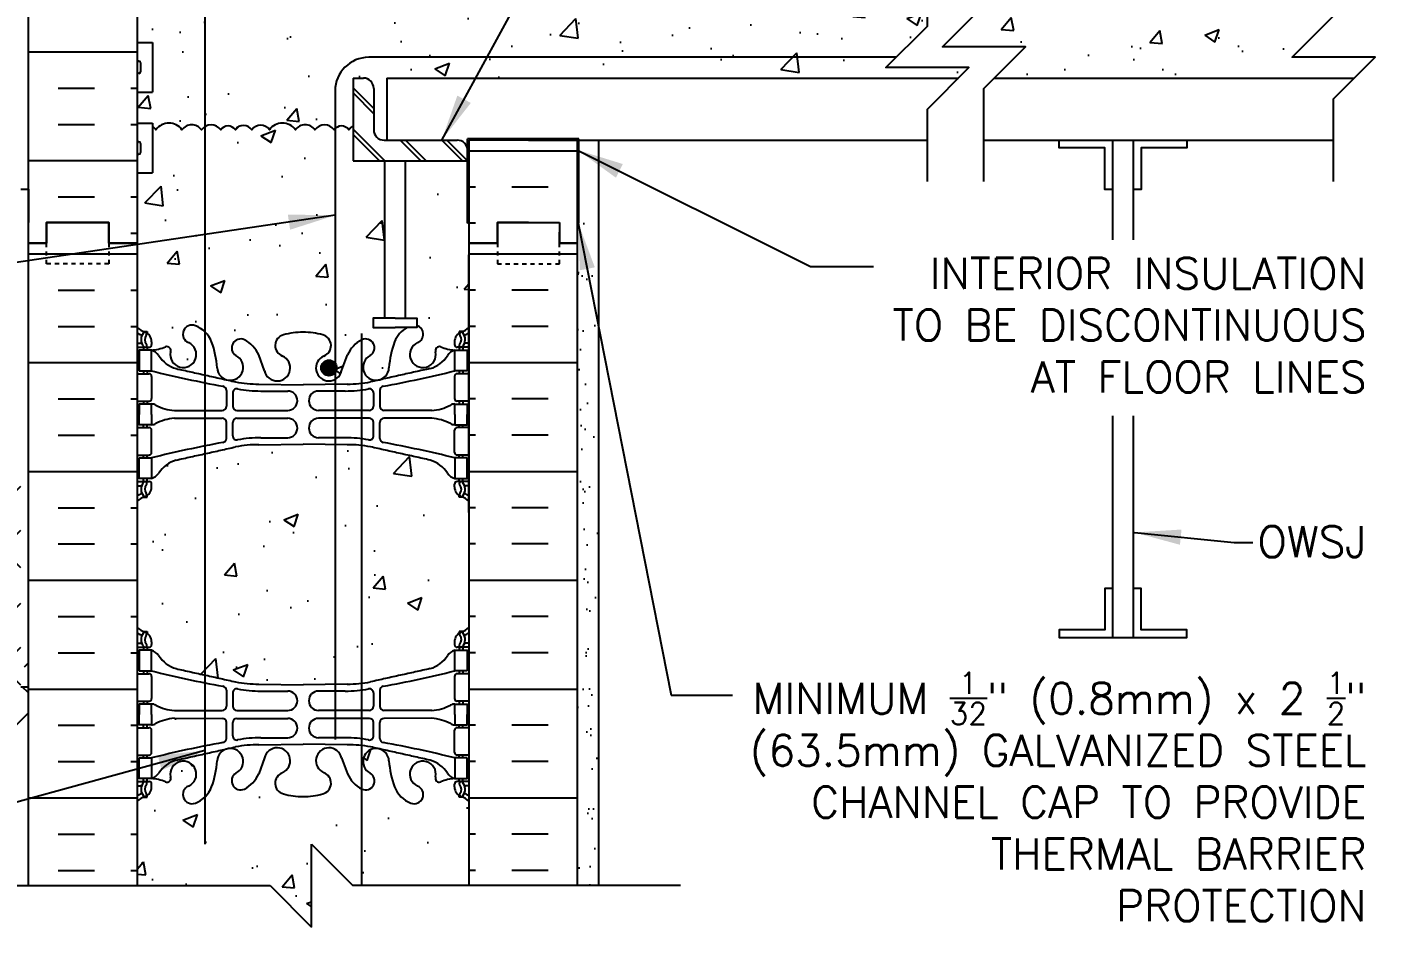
# Model space of a CAD drawing. Header units: inches. Extents: x 247 to 348, y 88 to 169.
# Drawn here: x 315.47 to 348, y 130 to 151.72 of the extents above; entities that cross this region are included whole.
import ezdxf

# ---------------------------------------------------------------- set-up
doc = ezdxf.new("R2010")
doc.units = ezdxf.units.IN
doc.header["$LTSCALE"] = 0.5
doc.header["$MEASUREMENT"] = 0
doc.linetypes.add('DASHED2', pattern=[0.375, 0.25, -0.125])
for name, color, linetype in [('HATCH', 12, 'Continuous'), ('line25', 2, 'Continuous'), ('LINE3', 3, 'Continuous'), ('LINE50', 5, 'Continuous'), ('LINE9', 9, 'Continuous'), ('TEXT', 4, 'Continuous'), ('Web_Edge', 9, 'Continuous')]:
    doc.layers.add(name, color=color, linetype=linetype)
doc.styles.add('DIM', font='romans.shx', dxfattribs={"width": 0.7})
doc.styles.add('ROMANS', font='romans.shx', dxfattribs={"height": 0.75})
doc.dimstyles.new('ext_12', dxfattribs={"dimscale": 12, "dimtxt": 0.09375, "dimasz": 0.09375, "dimexe": 0.09375, "dimexo": 0.0625, "dimgap": 0.0625, "dimtad": 1, "dimdec": 1, "dimzin": 3, "dimdsep": 46, "dimlunit": 4, "dimtxsty": 'DIM', "dimcen": 0.09, "dimdle": 0.09375, "dimclrt": 4, "dimadec": 0, "dimazin": 0, "dimtfac": 1, "dimtdec": 1, "dimtmove": 2, "dimatfit": 3, "dimfxl": 1, "dimfrac": 2, "dimtolj": 1, "dimtzin": 0, "dimarcsym": 0})

msp = doc.modelspace()

# ---------------------------------------------------------------- hatches: boundary and pattern name
at = {"layer": 'HATCH'}
h = msp.add_hatch(dxfattribs=at)
h.set_pattern_fill('AR-CONC', color=256, scale=0.5)
h.set_pattern_definition([(50, (0, 0), (3.5863, -0.31376), [0.375, -4.125]), (355, (0, 0), (-0.693757, 3.76096), [0.3, -3.3]), (100.4514, (0.299, -0.026), (2.892544, 3.4472), [0.3187, -3.50571]), (46.1842, (0, 1), (5.336207, -0.827596), [0.5625, -6.1875]), (96.6356, (0.4447, 0.931), (4.67331, 4.87059), [0.47805, -5.25857]), (351.1842, (0, 1), (4.67331, 4.87059), [0.45, -4.95]), (21, (0.5, 0.75), (2.984535, -2.013094), [0.375, -4.125]), (326, (0.5, 0.75), (1.216577, 3.62575), [0.3, -3.3]), (71.4514, (0.7487, 0.5822), (4.201112, 1.612656), [0.3187, -3.50571]), (37.5, (0, 0), (0.0607993, 1.6644693), [0, -3.26, 0, -3.35, 0, -3.3125]), (7.5, (0, 0), (1.315348, 1.9720586), [0, -1.91, 0, -3.185, 0, -1.2625]), (327.5, (-1.115, 0), (2.669112, -0.1127744), [0, -1.25, 0, -3.9, 0, -5.175]), (317.5, (-1.615, 0), (2.915931, 0.500525), [0, -1.625, 0, -2.59, 0, -3.675])])
h.paths.add_polyline_path([(326.136, 133.036, 0.088416), (325.99, 133.134), (325.9, 133.134), (325.9, 133.175, -0.249069), (325.79, 133.382), (325.79, 133.45, -0.414214), (325.852, 133.512), (325.9, 133.512), (325.9, 133.582), (325.795, 133.582, 0.085348), (325.466, 133.507, -0.669601), (325.333, 133.627, 2.087231), (324.899, 133.402, -1), (324.736, 132.994, -0.21345), (324.343, 133.383, -0.068226), (324.208, 134.011, 1.753171), (323.757, 133.714, -0.940793), (323.553, 133.331, -0.173075), (323.207, 133.698), (323.065, 134.085, 1.612474), (322.633, 133.725, -0.734872), (322.61, 133.214, -0.068475), (322.136, 133.152, -0.068475), (321.662, 133.214, -0.734872), (321.639, 133.725, 1.612474), (321.207, 134.085), (321.065, 133.698, -0.173075), (320.719, 133.331, -0.940793), (320.515, 133.714, 1.753171), (320.064, 134.011, -0.068226), (319.928, 133.383, -0.21345), (319.536, 132.994, -1), (319.373, 133.402, 2.087231), (318.939, 133.627, -0.669601), (318.806, 133.507, 0.085348), (318.477, 133.582), (318.372, 133.582), (318.372, 133.512), (318.419, 133.512, -0.414214), (318.482, 133.45), (318.482, 133.382, -0.249069), (318.372, 133.175), (318.372, 133.134), (318.282, 133.134, 0.088416), (318.136, 133.036), (318.136, 131.002), (321.339, 131.002), (322.339, 130.002), (322.339, 132.002), (323.339, 131.002), (326.136, 131.002)])
edge = h.paths.add_edge_path()
edge.add_arc((325.79, 139.914), 0.5, 46.2109, 66.4218)
edge.add_line((325.99, 140.372), (325.9, 140.372))
edge.add_line((325.9, 140.372), (325.9, 140.414))
edge.add_arc((326.04, 140.621), 0.25, 180, 235.9442, ccw=False)
edge.add_line((325.79, 140.621), (325.79, 140.689))
edge.add_arc((325.852, 140.689), 0.0625, 90, 180, ccw=False)
edge.add_line((325.852, 140.751), (325.9, 140.751))
edge.add_line((325.9, 140.751), (325.9, 140.821))
edge.add_line((325.9, 140.821), (325.795, 140.821))
edge.add_arc((325.917, 141.164), 0.364, 212.0424, 250.3387, ccw=False)
edge.add_arc((324.994, 140.553), 0.743, 34.228, 73.8107)
edge.add_spline(control_points=[(325.202, 141.267), (323.764, 141.587)], knot_values=[0, 0, 1, 1], degree=1, periodic=0)
edge.add_arc((323.208, 138.656), 2.984, 79.2546, 90.0995)
edge.add_line((323.203, 141.639), (322.136, 141.655))
edge.add_line((322.136, 141.655), (321.069, 141.639))
edge.add_arc((321.064, 138.656), 2.984, 89.9005, 100.7454)
edge.add_spline(control_points=[(320.508, 141.587), (319.07, 141.267)], knot_values=[0, 0, 1, 1], degree=1, periodic=0)
edge.add_arc((319.278, 140.553), 0.743, 106.1893, 145.772)
edge.add_arc((318.355, 141.164), 0.364, 289.6613, 327.9576, ccw=False)
edge.add_line((318.477, 140.821), (318.372, 140.821))
edge.add_line((318.372, 140.821), (318.372, 140.751))
edge.add_line((318.372, 140.751), (318.419, 140.751))
edge.add_arc((318.419, 140.689), 0.0625, 0, 90, ccw=False)
edge.add_line((318.482, 140.689), (318.482, 140.621))
edge.add_arc((318.232, 140.621), 0.25, 304.0558, 360, ccw=False)
edge.add_line((318.372, 140.414), (318.372, 140.372))
edge.add_line((318.372, 140.372), (318.282, 140.372))
edge.add_arc((318.482, 139.914), 0.5, 113.5782, 133.7891)
edge.add_line((318.136, 140.275), (318.136, 137.229))
edge.add_arc((318.482, 137.59), 0.5, 226.2109, 246.4218)
edge.add_line((318.282, 137.131), (318.372, 137.131))
edge.add_line((318.372, 137.131), (318.372, 137.09))
edge.add_arc((318.232, 136.882), 0.25, 0, 55.9442, ccw=False)
edge.add_line((318.482, 136.882), (318.482, 136.815))
edge.add_arc((318.419, 136.815), 0.0625, -90, 0, ccw=False)
edge.add_line((318.419, 136.752), (318.372, 136.752))
edge.add_line((318.372, 136.752), (318.372, 136.682))
edge.add_line((318.372, 136.682), (318.477, 136.682))
edge.add_arc((318.355, 136.34), 0.364, 32.0424, 70.3387, ccw=False)
edge.add_arc((319.278, 136.951), 0.743, 214.228, 253.8107)
edge.add_spline(control_points=[(319.07, 136.237), (320.508, 135.917)], knot_values=[0, 0, 1, 1], degree=1, periodic=0)
edge.add_arc((321.064, 138.848), 2.984, 259.2546, 270.0995)
edge.add_line((321.069, 135.864), (322.136, 135.849))
edge.add_line((322.136, 135.849), (323.203, 135.864))
edge.add_arc((323.208, 138.848), 2.984, 269.9005, 280.7454)
edge.add_spline(control_points=[(323.764, 135.917), (325.202, 136.237)], knot_values=[0, 0, 1, 1], degree=1, periodic=0)
edge.add_arc((324.994, 136.951), 0.743, 286.1893, 325.772)
edge.add_arc((325.917, 136.34), 0.364, 109.6613, 147.9576, ccw=False)
edge.add_line((325.795, 136.682), (325.9, 136.682))
edge.add_line((325.9, 136.682), (325.9, 136.752))
edge.add_line((325.9, 136.752), (325.852, 136.752))
edge.add_arc((325.852, 136.815), 0.0625, 180, 270, ccw=False)
edge.add_line((325.79, 136.815), (325.79, 136.882))
edge.add_arc((326.04, 136.882), 0.25, 124.0558, 180, ccw=False)
edge.add_line((325.9, 137.09), (325.9, 137.131))
edge.add_line((325.9, 137.131), (325.99, 137.131))
edge.add_arc((325.79, 137.59), 0.5, 293.5782, 313.7891)
edge.add_line((326.136, 137.229), (326.136, 140.275))
h.paths.add_polyline_path([(324.105, 148.487), (323.341, 148.487), (323.341, 149.33, 0.108934), (323.239, 149.237, 0.520567), (322.885, 149.237, 0.520567), (322.422, 149.237, 0.520567), (321.95, 149.237, 0.520567), (321.323, 149.237, 0.520567), (320.901, 149.237, 0.520567), (320.502, 149.237, 0.520567), (320.148, 149.237, 0.520567), (319.685, 149.237, 0.520567), (319.213, 149.237, 0.520567), (318.586, 149.237, 0.112865), (318.501, 149.314), (318.501, 148.197), (318.136, 148.197), (318.136, 146.502), (318.136, 144.467, 0.088416), (318.282, 144.37), (318.372, 144.37), (318.372, 144.328, -0.249069), (318.482, 144.121), (318.482, 144.054, -0.414214), (318.419, 143.991), (318.372, 143.991), (318.372, 143.921), (318.477, 143.921, 0.085348), (318.806, 143.997, -0.669601), (318.939, 143.877, 2.087231), (319.373, 144.101, -1), (319.536, 144.51, -0.21345), (319.928, 144.121, -0.069923), (320.065, 143.477, 1.702394), (320.515, 143.789, -0.940793), (320.719, 144.173, -0.173075), (321.065, 143.806), (321.207, 143.419, 1.612474), (321.639, 143.779, -0.734872), (321.662, 144.29, -0.068475), (322.136, 144.352, -0.068475), (322.61, 144.29, -0.734872), (322.633, 143.779, 1.612474), (323.065, 143.419), (323.207, 143.806, -0.173075), (323.553, 144.173, -0.940793), (323.757, 143.789, 1.702394), (324.207, 143.477, -0.069923), (324.343, 144.121, -0.175078), (324.645, 144.468), (324.624, 144.468), (324.355, 144.468), (323.826, 144.468), (323.826, 144.694), (324.105, 144.694)])
h.paths.add_polyline_path([(326.136, 146.987), (326.105, 146.987), (326.105, 148.487), (324.605, 148.487), (324.605, 144.694), (324.883, 144.694), (324.883, 144.515, -0.705124), (324.899, 144.101, 2.087231), (325.333, 143.877, -0.669601), (325.466, 143.997, 0.085348), (325.795, 143.921), (325.9, 143.921), (325.9, 143.991), (325.852, 143.991, -0.414214), (325.79, 144.054), (325.79, 144.121, -0.249069), (325.9, 144.328), (325.9, 144.37), (325.99, 144.37, 0.088416), (326.136, 144.467)])
h.paths.add_polyline_path([(323.341, 150.487), (323.591, 150.487, -0.414214), (323.841, 150.237), (323.841, 149.237, 0.414214), (324.091, 148.987), (324.155, 148.987), (324.155, 150.487), (337.949, 150.487), (338.199, 150.737), (336.199, 150.737), (337.199, 151.737), (337.199, 152.987), (325.771, 152.987), (325.771, 153.044, 0.222996), (325.665, 152.91, 0.520567), (325.175, 152.954, 0.520567), (324.83, 153.003, 0.520567), (324.232, 153.024, 0.513851), (323.771, 153.002, 0.513851), (323.31, 153.024, 0.520567), (322.712, 153.003, 0.520567), (322.367, 152.954, 0.520567), (321.877, 152.91, 0.520567), (321.572, 153.032, 0.132818), (321.386, 153.226, 0.362673), (320.733, 153.127, 0.520567), (320.371, 152.971, 0.520567), (320.09, 152.85, 0.520567), (319.517, 152.89, 0.520567), (319.175, 152.743, 0.520567), (318.816, 152.886, 0.135519), (318.501, 152.945), (318.501, 152.097), (318.136, 152.097), (318.136, 151.347), (318.501, 151.347), (318.501, 150.147), (318.136, 150.147), (318.136, 149.397), (318.501, 149.397), (318.501, 149.314, -0.112865), (318.586, 149.237, -0.520567), (319.213, 149.237, -0.520567), (319.685, 149.237, -0.520567), (320.148, 149.237, -0.520567), (320.502, 149.237, -0.520567), (320.901, 149.237, -0.520567), (321.323, 149.237, -0.520567), (321.95, 149.237, -0.520567), (322.422, 149.237, -0.520567), (322.885, 149.237, -0.520567), (323.239, 149.237, -0.108934), (323.341, 149.33)])
h.paths.add_polyline_path([(347.001, 151.987), (347.001, 152.158), (338.485, 152.158), (337.564, 151.237), (339.564, 151.237), (338.814, 150.487), (347.501, 150.487), (348.001, 150.987), (346.001, 150.987)])
h.paths.add_polyline_path([(347.001, 152.987), (338.564, 152.987), (338.564, 152.237), (338.485, 152.158), (347.001, 152.158)])
h.paths.add_polyline_path([(325.626, 155.19), (325.506, 155.39), (325.506, 155.502), (325.506, 155.614), (325.626, 155.814), (325.626, 157.283, 0.268138), (325.465, 157.431), (318.807, 157.431, 0.268156), (318.646, 157.283), (318.646, 155.814), (318.766, 155.614), (318.766, 155.502), (318.766, 155.39), (318.646, 155.19), (318.646, 153.721, 0.268156), (318.807, 153.573), (325.465, 153.573, 0.268138), (325.626, 153.721)])
h.paths.add_polyline_path([(324.736, 162.51, -1), (324.899, 162.101, 2.087231), (325.333, 161.877, -0.380392), (325.626, 162.172), (325.626, 163.773), (325.726, 163.773), (325.726, 163.803, -0.414214), (325.776, 163.853), (325.902, 163.853), (325.951, 164.003, -0.6), (326.051, 164.003), (326.136, 163.742), (326.136, 164.502), (326.136, 166.536, 0.088416), (325.99, 166.634), (325.9, 166.634), (325.9, 166.675, -0.249069), (325.79, 166.882), (325.79, 166.95, -0.250208), (325.818, 167.002), (325.453, 167.002, -0.150542), (325.396, 167.002), (324.774, 167.002, 0.129405), (324.899, 166.902, -1), (324.736, 166.494, -0.21345), (324.343, 166.883, -0.013246), (324.304, 167.002), (323.859, 167.002, -0.505846), (323.553, 166.831, -0.093829), (323.333, 167.002), (323.011, 167.002), (322.45, 167.562, 0.341833), (322.633, 167.225, -0.734872), (322.61, 166.714, -0.068475), (322.136, 166.652, -0.017829), (322.011, 166.656), (322.011, 166.002), (321.011, 167.002), (320.939, 167.002, -0.093829), (320.719, 166.831, -0.505846), (320.413, 167.002), (319.968, 167.002, -0.013246), (319.928, 166.883, -0.21345), (319.536, 166.494, -1), (319.373, 166.902, 0.129405), (319.498, 167.002), (318.876, 167.002, -0.150542), (318.819, 167.002), (318.454, 167.002, -0.250208), (318.482, 166.95), (318.482, 166.882, -0.249069), (318.372, 166.675), (318.372, 166.634), (318.282, 166.634, 0.088416), (318.136, 166.536), (318.136, 164.502), (318.136, 163.742), (318.221, 164.003, -0.6), (318.321, 164.003), (318.37, 163.853), (318.496, 163.853, -0.414214), (318.546, 163.803), (318.546, 163.773), (318.646, 163.773), (318.646, 162.172, -0.380397), (318.939, 161.877, 2.087231), (319.373, 162.101, -1), (319.536, 162.51, -0.21345), (319.928, 162.121, -0.069923), (320.065, 161.477, 1.702394), (320.515, 161.789, -0.940793), (320.719, 162.173, -0.173075), (321.065, 161.806), (321.207, 161.419, 1.612474), (321.639, 161.779, -0.734872), (321.662, 162.29, -0.068475), (322.136, 162.352, -0.068475), (322.61, 162.29, -0.734872), (322.633, 161.779, 1.612474), (323.065, 161.419), (323.207, 161.806, -0.173075), (323.553, 162.173, -0.940793), (323.757, 161.789, 1.702394), (324.207, 161.477, -0.069923), (324.343, 162.121, -0.21345)])
h.paths.add_polyline_path([(322.06, 160.616, 0.225652), (321.685, 160.991), (319.021, 160.991, 0.225652), (318.646, 160.616), (318.646, 159.775, 0.225652), (319.021, 159.4), (321.685, 159.4, 0.225652), (322.06, 159.775)])
h.paths.add_polyline_path([(322.06, 158.834, 0.225652), (321.685, 159.209), (319.021, 159.209, 0.225652), (318.646, 158.834), (318.646, 157.994, 0.225652), (319.021, 157.619), (321.685, 157.619, 0.225652), (322.06, 157.994)])
h.paths.add_polyline_path([(325.626, 158.834, 0.225652), (325.251, 159.209), (322.587, 159.209, 0.225652), (322.212, 158.834), (322.212, 157.994, 0.225652), (322.587, 157.619), (325.251, 157.619, 0.225652), (325.626, 157.994)])
h.paths.add_polyline_path([(325.626, 160.616, 0.225652), (325.251, 160.991), (322.587, 160.991, 0.225652), (322.212, 160.616), (322.212, 159.775, 0.225652), (322.587, 159.4), (325.251, 159.4, 0.225652), (325.626, 159.775)])
h.paths.add_polyline_path([(321.386, 153.226, -0.132818), (321.572, 153.032, -0.520567), (321.877, 152.91, -0.186847), (322.045, 153.046, 0.209087), (321.685, 153.385), (319.021, 153.385, 0.225652), (318.646, 153.01), (318.646, 152.94, -0.074378), (318.816, 152.886, -0.520567), (319.175, 152.743, -0.520567), (319.517, 152.89, -0.520567), (320.09, 152.85, -0.520567), (320.371, 152.971, -0.520567), (320.733, 153.127, -0.362673)])
h.paths.add_polyline_path([(325.251, 153.385), (322.587, 153.385, 0.208865), (322.227, 153.047, -0.143015), (322.367, 152.954, -0.520567), (322.712, 153.003, -0.520567), (323.31, 153.024, -0.513851), (323.771, 153.002, -0.513851), (324.232, 153.024, -0.520567), (324.83, 153.003, -0.520567), (325.175, 152.954, -0.451888), (325.626, 152.964), (325.626, 153.01, 0.225652)])
h = msp.add_hatch(dxfattribs=at)
h.set_pattern_fill('INSUL', color=256, scale=7, style=0)
h.set_pattern_definition([(0, (-2608.0256, -250.5076), (0, 2.625), []), (0, (-2608.0256, -249.6326), (0, 2.625), [0.875, -0.875]), (0, (-2608.0256, -248.7576), (0, 2.625), [0.875, -0.875])])
h.paths.add_polyline_path([(315.511, 146.502), (315.948, 146.502), (315.948, 147.002), (317.448, 147.002), (317.448, 146.502), (318.136, 146.502), (318.136, 164.502), (317.448, 164.502), (317.448, 165.002), (315.948, 165.002), (315.948, 164.502), (315.511, 164.502)])
h = msp.add_hatch(dxfattribs=at)
h.set_pattern_fill('INSUL', color=256, scale=7, style=0)
h.set_pattern_definition([(180, (3252.2976, -250.27), (0, 2.625), []), (180, (3252.2976, -249.395), (0, 2.625), [0.875, -0.875]), (180, (3252.2976, -248.52), (0, 2.625), [0.875, -0.875])])
h.paths.add_polyline_path([(328.761, 149), (326.136, 149), (326.136, 146.739), (326.823, 146.739), (326.823, 147.239), (328.323, 147.239), (328.323, 146.739), (328.761, 146.739)])
h = msp.add_hatch(dxfattribs=at)
h.set_pattern_fill('INSUL', color=256, scale=7, style=0)
h.set_pattern_definition([(0, (-2608.0256, -268.5076), (0, 2.625), []), (0, (-2608.0256, -267.6326), (0, 2.625), [0.875, -0.875]), (0, (-2608.0256, -266.7576), (0, 2.625), [0.875, -0.875])])
h.paths.add_polyline_path([(315.511, 131.002), (318.136, 131.002), (318.136, 146.502), (317.448, 146.502), (317.448, 147.002), (315.948, 147.002), (315.948, 146.502), (315.511, 146.502)])
h = msp.add_hatch(dxfattribs=at)
h.set_pattern_fill('INSUL', color=256, scale=7, style=0)
h.set_pattern_definition([(180, (3252.2976, -268.5076), (0, 2.625), []), (180, (3252.2976, -267.6326), (0, 2.625), [0.875, -0.875]), (180, (3252.2976, -266.7576), (0, 2.625), [0.875, -0.875])])
h.paths.add_polyline_path([(326.136, 131.002), (328.761, 131.002), (328.761, 146.502), (328.323, 146.502), (328.323, 147.002), (326.823, 147.002), (326.823, 146.502), (326.136, 146.502)])
h = msp.add_hatch(dxfattribs=at)
h.set_pattern_fill('AR-SAND', color=256, scale=0.5, style=0)
h.set_pattern_definition([(37.5, (204.4338, 11.4884), (-0.0314967, 0.963412), [0, -0.76, 0, -0.85, 0, -0.8125]), (7.5, (204.4338, 11.4884), (0.884888, 1.411073), [0, -0.41, 0, -0.685, 0, -0.2625]), (327.5, (203.8188, 11.4884), (1.557071, 0.0028295), [0, -0.25, 0, -0.9, 0, -1.175]), (317.5, (203.8188, 11.4884), (1.503063, 0.438838), [0, -0.125, 0, -0.59, 0, -0.675])])
h.paths.add_polyline_path([(329.261, 147.002), (328.761, 147.002), (328.761, 140.002), (328.761, 131.002), (329.261, 131.002)])
h = msp.add_hatch(dxfattribs=at)
h.set_pattern_fill('EARTH', color=256, scale=8, angle=45, style=0)
h.set_pattern_definition([(45, (202.4338, 11.4884), (2e-16, 2.828427), [2, -2]), (45, (201.9035, 12.0188), (2e-16, 2.828427), [2, -2]), (45, (201.3732, 12.549), (2e-16, 2.828427), [2, -2]), (135, (201.3732, 12.9026), (-2.828427, 4e-16), [2, -2]), (135, (201.9035, 13.433), (-2.828427, 4e-16), [2, -2]), (135, (202.4338, 13.9633), (-2.828427, 4e-16), [2, -2])])
h.paths.add_polyline_path([(305.562, 135.955), (309.341, 135.955), (309.341, 135.236), (310.002, 135.128), (311.34, 134.933), (312.716, 134.759), (314.112, 134.61), (315.511, 134.492), (315.511, 135.801), (315.323, 135.801), (315.323, 141.242), (296.555, 140.915), (296.623, 140.791), (296.856, 140.448), (297.091, 140.163), (297.33, 139.925), (297.573, 139.717), (297.702, 139.618), (302.803, 139.618), (302.803, 138.342), (308.98, 138.342), (308.98, 136.788), (302.485, 136.788), (303, 136.618), (303.688, 136.416), (304.474, 136.209), (305.37, 135.996)])
h = msp.add_hatch(dxfattribs=at)
h.set_pattern_fill('AR-CONC', color=256, scale=0.5, style=0)
h.set_pattern_definition([(50, (318.02, 106.7246), (3.5863, -0.31376), [0.375, -4.125]), (355, (318.02, 106.7246), (-0.69376, 3.76096), [0.3, -3.3]), (100.451, (318.3188, 106.6984), (2.89255, 3.4472), [0.3187, -3.5057]), (46.184, (318.02, 107.7246), (5.3362, -0.8276), [0.5625, -6.1875]), (96.636, (318.4646, 107.6556), (4.6733, 4.8706), [0.47805, -5.2586]), (351.184, (318.02, 107.7246), (4.6733, 4.8706), [0.45, -4.95]), (21, (318.52, 107.4746), (2.98454, -2.0131), [0.375, -4.125]), (326, (318.52, 107.4746), (1.2166, 3.62575), [0.3, -3.3]), (71.451, (318.7686, 107.3068), (4.2011, 1.61265), [0.3187, -3.5057]), (37.5, (318.0199, 106.7246), (0.0608, 1.66447), [0, -3.26, 0, -3.35, 0, -3.3125]), (7.5, (318.0199, 106.7246), (1.31535, 1.97206), [0, -1.91, 0, -3.185, 0, -1.2625]), (327.5, (316.9049, 106.7246), (2.66911, -0.112774), [0, -1.25, 0, -3.9, 0, -5.175]), (317.5, (316.405, 106.7246), (2.91593, 0.50052), [0, -1.625, 0, -2.59, 0, -3.675])])
h.paths.add_polyline_path([(319.03, 135.038, 0.101659), (318.581, 134.911, -0.124673), (318.477, 134.882), (318.372, 134.882), (318.372, 134.812), (318.419, 134.812, -0.414214), (318.482, 134.75), (318.482, 134.215, -0.414214), (318.419, 134.152), (318.372, 134.152), (318.372, 134.082), (318.477, 134.082, -0.011655), (319.762, 134.37), (319.762, 135.037)])
h = msp.add_hatch(dxfattribs=at)
h.set_pattern_fill('AR-CONC', color=256, scale=0.5, style=0)
h.set_pattern_definition([(310, (77.883, 279.5637), (3.5863, 0.31376), [0.375, -4.125]), (5, (77.883, 279.5637), (-0.693757, -3.76096), [0.3, -3.3]), (259.5486, (78.182, 279.59), (2.892547, -3.447198), [0.3187, -3.50571]), (313.8158, (77.883, 278.5637), (5.336205, 0.827595), [0.5625, -6.1875]), (263.3644, (78.3277, 278.6327), (4.67331, -4.87059), [0.47805, -5.25856]), (8.8158, (77.883, 278.564), (4.67331, -4.87059), [0.45, -4.95]), (339, (78.383, 278.8137), (2.984535, 2.013094), [0.375, -4.125]), (34, (78.383, 278.8137), (1.216577, -3.62575), [0.3, -3.3]), (288.5486, (78.6317, 278.9815), (4.201113, -1.612652), [0.3187, -3.50571]), (322.5, (77.883, 279.5637), (0.060799, -1.664469), [0, -3.26, 0, -3.35, 0, -3.3125]), (352.5, (77.883, 279.5637), (1.315348, -1.972059), [0, -1.91, 0, -3.185, 0, -1.2625]), (32.5, (76.768, 279.5637), (2.669112, 0.1127744), [0, -1.25, 0, -3.9, 0, -5.175]), (42.5, (76.268, 279.5637), (2.91593, -0.500525), [0, -1.625, 0, -2.59, 0, -3.675])])
h.paths.add_polyline_path([(319.405, 132.984, -0.47015), (319.215, 132.999, -0.520567), (318.99, 132.999, -0.520567), (318.563, 132.999, -0.505235), (318.136, 132.989), (318.136, 133.036, -0.088416), (318.282, 133.134), (318.372, 133.134), (318.372, 133.175, 0.249069), (318.482, 133.382), (318.482, 133.45, 0.414214), (318.419, 133.512), (318.372, 133.512), (318.372, 133.582), (318.477, 133.582, -0.087457), (318.814, 133.504, 0.638777), (318.939, 133.627, -2.087231), (319.373, 133.402, 0.73446)])
at = {"layer": 'LINE3'}
msp.add_hatch(color=256, dxfattribs=at).paths.add_polyline_path([(322.947, 143.492, 1), (322.572, 143.492, 1)])

# ---------------------------------------------------------------- linework, layer by layer
msp.add_line((315.511, 147.801), (315.511, 147.002))
at = {"layer": 'HATCH'}
for p, q in [((323.341, 150.251), (323.841, 149.751)), ((323.341, 150.126), (323.841, 149.626)), ((323.341, 149.251), (324.105, 148.487)), ((323.341, 149.126), (323.98, 148.487)), ((324.48, 148.987), (324.98, 148.487)), ((324.605, 148.987), (325.105, 148.487)), ((325.48, 148.987), (325.98, 148.487)), ((325.605, 148.987), (326.105, 148.487))]:
    msp.add_line(p, q, dxfattribs=at)
for points in [[(320.603, 149.33, 0.108934), (320.502, 149.237, 0.520567), (320.148, 149.237, 0.520567), (319.685, 149.237, 0.520567), (319.213, 149.237, 0.520567), (318.586, 149.237, 0.112865), (318.501, 149.314, 0.112865)], [(323.341, 149.33, 0.108934), (323.239, 149.237, 0.520567), (322.885, 149.237, 0.520567), (322.422, 149.237, 0.520567), (321.95, 149.237, 0.520567), (321.323, 149.237, 0.520567), (320.901, 149.237, 0.520567), (320.502, 149.237)]]:
    msp.add_lwpolyline(points, format="xyb", dxfattribs=at)
at = {"layer": 'line25'}
for p, q in [((318.136, 164.502), (318.136, 146.502)), ((318.136, 151.347), (318.501, 151.347)), ((318.501, 151.347), (318.501, 150.147)), ((323.341, 150.487), (323.341, 148.487)), ((323.341, 150.487), (323.591, 150.487)), ((318.136, 150.147), (318.501, 150.147)), ((323.841, 150.237), (323.841, 149.237)), ((318.136, 149.397), (318.501, 149.397)), ((318.501, 149.397), (318.501, 148.197)), ((324.091, 148.987), (325.855, 148.987)), ((328.792, 149.018), (326.105, 149.018)), ((326.105, 146.987), (326.105, 149.018)), ((328.761, 148.987), (326.136, 148.987)), ((326.136, 148.987), (326.136, 146.987)), ((328.761, 148.987), (328.761, 146.987)), ((328.792, 146.987), (328.792, 149.018)), ((326.105, 148.487), (326.105, 148.737)), ((326.136, 148.749), (326.136, 131.002)), ((323.341, 148.487), (326.105, 148.487)), ((324.105, 144.694), (324.105, 148.487)), ((324.605, 144.694), (324.605, 148.487)), ((318.136, 148.197), (318.501, 148.197)), ((326.136, 146.987), (326.105, 146.987)), ((328.761, 146.987), (328.792, 146.987)), ((318.136, 146.502), (318.136, 131.002)), ((326.136, 140.002), (326.136, 146.221))]:
    msp.add_line(p, q, dxfattribs=at)
at = {"layer": 'line25', "color": 192}
for p, q in [((327.573, 148.987), (337.199, 148.987)), ((338.564, 148.987), (347.001, 148.987))]:
    msp.add_line(p, q, dxfattribs=at)
at = {"layer": 'line25'}
for points in [[(324.355, 144.694), (323.826, 144.694), (323.826, 144.468), (324.355, 144.468)], [(324.355, 144.694), (324.883, 144.694), (324.883, 144.468), (324.624, 144.468)], [(324.624, 144.468), (324.355, 144.468)]]:
    msp.add_lwpolyline(points, dxfattribs=at)
for centre, start, end in [((323.591, 150.237), 0, 90), ((324.091, 149.237), 180, 270), ((325.855, 148.737), 0, 90)]:
    msp.add_arc(centre, 0.25, start, end, dxfattribs=at)
at = {"layer": 'LINE3'}
for p, q in [((319.762, 166.502), (319.762, 132.002)), ((335.984, 150.987), (323.72, 150.987)), ((336.449, 150.987), (324.184, 150.987)), ((322.908, 150.174), (322.908, 134.528)), ((323.545, 144.325), (323.545, 131.002))]:
    msp.add_line(p, q, dxfattribs=at)
msp.add_circle((322.76, 143.492), 0.188, dxfattribs=at)
msp.add_arc((323.72, 150.174), 0.812, 90, 180, dxfattribs=at)
at = {"layer": 'LINE50'}
for p, q in [((315.511, 146.502), (315.511, 164.502)), ((328.761, 140.002), (328.761, 148.987)), ((328.761, 148.706), (328.761, 148.749)), ((326.823, 146.502), (326.823, 147.002)), ((326.823, 147.002), (328.323, 147.002)), ((328.323, 147.002), (328.323, 146.502)), ((315.511, 131.002), (315.511, 146.502)), ((326.136, 146.502), (326.823, 146.502)), ((328.323, 146.502), (328.761, 146.502)), ((328.761, 131.002), (328.761, 146.502))]:
    msp.add_line(p, q, dxfattribs=at)
for points in [[(315.511, 146.502), (315.948, 146.502), (315.948, 147.002), (317.448, 147.002), (317.448, 146.502), (318.136, 146.502)], [(318.136, 146.502), (317.448, 146.502), (317.448, 147.002), (315.948, 147.002), (315.948, 146.502), (315.511, 146.502)], [(327.573, 147.002), (326.823, 147.002), (326.823, 146.502), (326.136, 146.502)], [(328.761, 146.502), (328.323, 146.502), (328.323, 146.764)]]:
    msp.add_lwpolyline(points, dxfattribs=at)
at = {"layer": 'LINE9'}
for p, q in [((318.136, 150.857), (318.136, 150.637)), ((318.136, 150.802), (318.136, 150.802)), ((318.136, 150.692), (318.136, 150.692)), ((318.216, 150.857), (318.216, 150.637)), ((318.176, 150.597), (318.176, 150.597)), ((324.155, 150.487), (337.949, 150.487)), ((324.155, 150.487), (324.155, 148.987)), ((338.814, 150.487), (347.501, 150.487)), ((328.761, 148.749), (328.761, 148.987)), ((329.261, 148.987), (329.261, 131.002)), ((341.668, 148.987), (341.668, 146.584)), ((342.168, 148.987), (342.168, 146.584)), ((318.136, 148.907), (318.136, 148.687)), ((318.136, 148.852), (318.136, 148.852)), ((318.136, 148.742), (318.136, 148.742)), ((318.176, 148.947), (318.176, 148.947)), ((318.216, 148.907), (318.216, 148.687)), ((318.176, 148.647), (318.176, 148.647)), ((315.323, 147.801), (315.511, 147.801)), ((341.668, 142.339), (341.668, 136.987)), ((342.168, 142.339), (342.168, 136.987)), ((315.323, 135.801), (315.511, 135.801)), ((322.339, 130.002), (322.339, 132.002)), ((322.339, 132.002), (323.339, 131.002)), ((313.439, 131.002), (321.339, 131.002)), ((321.339, 131.002), (322.339, 130.002)), ((331.239, 131.002), (323.339, 131.002))]:
    msp.add_line(p, q, dxfattribs=at)
at = {"layer": 'LINE9', "linetype": 'DASHED2'}
msp.add_line((315.417, 136.283), (315.511, 136.377), dxfattribs=at)
at = {"layer": 'LINE9'}
for points in [[(337.199, 147.987), (337.199, 149.737), (338.199, 150.737), (336.199, 150.737), (337.199, 151.737), (337.199, 153.987)], [(338.564, 147.987), (338.564, 150.237), (339.564, 151.237), (337.564, 151.237), (338.564, 152.237), (338.564, 153.987)], [(347.001, 147.987), (347.001, 149.987), (348.001, 150.987), (346.001, 150.987), (347.001, 151.987), (347.001, 153.987)], [(341.668, 147.799), (341.48, 147.799), (341.48, 148.799), (340.378, 148.799), (340.378, 148.987), (343.457, 148.987), (343.457, 148.799), (342.355, 148.799), (342.355, 147.799), (342.168, 147.799)], [(341.668, 138.174), (341.48, 138.174), (341.48, 137.174), (340.378, 137.174), (340.378, 136.987), (343.457, 136.987), (343.457, 137.174), (342.355, 137.174), (342.355, 138.174), (342.168, 138.174)]]:
    msp.add_lwpolyline(points, dxfattribs=at)
at = {"layer": 'LINE9', "linetype": 'DASHED2', "ltscale": 0.15}
for points in [[(317.448, 146.502), (317.448, 146.502), (317.448, 146.002), (315.948, 146.002), (315.948, 146.502), (315.948, 146.502)], [(317.448, 146.502), (317.448, 146.502), (317.448, 146.002), (315.948, 146.002), (315.948, 146.502), (315.948, 146.502)], [(326.823, 146.502), (326.823, 146.502), (326.823, 146.002), (328.323, 146.002), (328.323, 146.502), (328.323, 146.502)], [(326.823, 146.502), (326.823, 146.502), (326.823, 146.002), (328.323, 146.002), (328.323, 146.502), (328.323, 146.502)]]:
    msp.add_lwpolyline(points, dxfattribs=at)
at = {"layer": 'LINE9'}
for centre, start, end in [((318.176, 150.857), 90, 180), ((318.176, 150.637), 180, 270), ((318.176, 150.857), 0, 90), ((318.176, 150.637), 270, 0), ((318.176, 148.907), 90, 180), ((318.176, 148.687), 180, 270), ((318.176, 148.907), 0, 90), ((318.176, 148.687), 270, 0)]:
    msp.add_arc(centre, 0.04, start, end, dxfattribs=at)
at = {"layer": 'Web_Edge'}
for p, q in [((318.282, 144.37), (318.372, 144.37)), ((318.372, 144.37), (318.372, 144.328)), ((318.482, 144.121), (318.482, 144.054)), ((325.79, 144.121), (325.79, 144.054)), ((325.99, 144.37), (325.9, 144.37)), ((325.9, 144.37), (325.9, 144.328)), ((318.136, 144.091), (318.214, 144.091)), ((318.136, 143.991), (318.419, 143.991)), ((318.282, 143.991), (318.282, 143.921)), ((318.372, 143.991), (318.372, 143.921)), ((321.207, 143.419), (321.065, 143.806)), ((323.065, 143.419), (323.207, 143.806)), ((326.136, 143.991), (325.852, 143.991)), ((325.9, 143.991), (325.9, 143.921)), ((325.99, 143.991), (325.99, 143.921)), ((326.136, 144.091), (326.058, 144.091)), ((318.136, 143.351), (318.419, 143.351)), ((318.282, 143.421), (318.282, 143.351)), ((318.372, 143.421), (318.372, 143.351)), ((318.482, 143.289), (318.482, 142.754)), ((325.79, 143.289), (325.79, 142.754)), ((326.136, 143.351), (325.852, 143.351)), ((325.9, 143.421), (325.9, 143.351)), ((325.99, 143.421), (325.99, 143.351)), ((320.284, 142.951), (320.284, 142.567)), ((320.437, 142.889), (320.437, 142.567)), ((321.069, 143.103), (322.136, 143.087)), ((321.117, 142.935), (321.764, 142.935)), ((323.203, 143.103), (322.136, 143.087)), ((323.155, 142.935), (322.508, 142.935)), ((323.835, 142.889), (323.835, 142.567)), ((323.988, 142.951), (323.988, 142.567)), ((318.136, 142.691), (318.419, 142.691)), ((318.282, 142.691), (318.282, 142.621)), ((318.372, 142.691), (318.372, 142.621)), ((326.136, 142.691), (325.852, 142.691)), ((325.9, 142.691), (325.9, 142.621)), ((325.99, 142.691), (325.99, 142.621)), ((319.03, 142.466), (320.184, 142.467)), ((319.03, 142.277), (320.184, 142.276)), ((320.284, 141.791), (320.284, 142.176)), ((320.437, 141.853), (320.437, 142.176)), ((320.537, 142.467), (321.764, 142.467)), ((320.537, 142.276), (321.764, 142.276)), ((323.735, 142.467), (322.508, 142.467)), ((323.735, 142.276), (322.508, 142.276)), ((323.835, 141.853), (323.835, 142.176)), ((323.988, 141.791), (323.988, 142.176)), ((325.242, 142.466), (324.088, 142.467)), ((325.242, 142.277), (324.088, 142.276)), ((318.136, 142.051), (318.419, 142.051)), ((318.282, 142.051), (318.282, 142.121)), ((318.372, 142.051), (318.372, 142.121)), ((318.482, 141.454), (318.482, 141.989)), ((325.79, 141.454), (325.79, 141.989)), ((326.136, 142.051), (325.852, 142.051)), ((325.9, 142.051), (325.9, 142.121)), ((325.99, 142.051), (325.99, 142.121)), ((321.069, 141.639), (322.136, 141.655)), ((321.117, 141.807), (321.764, 141.807)), ((323.203, 141.639), (322.136, 141.655)), ((323.155, 141.807), (322.508, 141.807)), ((318.136, 141.391), (318.419, 141.391)), ((318.282, 141.321), (318.282, 141.391)), ((318.372, 141.321), (318.372, 141.391)), ((326.136, 141.391), (325.852, 141.391)), ((325.9, 141.321), (325.9, 141.391)), ((325.99, 141.321), (325.99, 141.391)), ((318.136, 140.751), (318.419, 140.751)), ((318.136, 140.651), (318.214, 140.651)), ((318.282, 140.751), (318.282, 140.821)), ((318.372, 140.751), (318.372, 140.821)), ((318.482, 140.621), (318.482, 140.689)), ((325.79, 140.621), (325.79, 140.689)), ((326.136, 140.751), (325.852, 140.751)), ((325.9, 140.751), (325.9, 140.821)), ((325.99, 140.751), (325.99, 140.821)), ((326.136, 140.651), (326.058, 140.651)), ((318.282, 140.372), (318.372, 140.372)), ((318.372, 140.372), (318.372, 140.414)), ((325.9, 140.372), (325.9, 140.414)), ((325.99, 140.372), (325.9, 140.372)), ((318.282, 137.131), (318.372, 137.131)), ((318.372, 137.131), (318.372, 137.09)), ((325.99, 137.131), (325.9, 137.131)), ((325.9, 137.131), (325.9, 137.09)), ((318.136, 136.852), (318.214, 136.852)), ((318.136, 136.752), (318.419, 136.752)), ((318.282, 136.752), (318.282, 136.682)), ((318.372, 136.752), (318.372, 136.682)), ((318.482, 136.882), (318.482, 136.815)), ((325.79, 136.882), (325.79, 136.815)), ((326.136, 136.752), (325.852, 136.752)), ((325.9, 136.752), (325.9, 136.682)), ((325.99, 136.752), (325.99, 136.682)), ((326.136, 136.852), (326.058, 136.852)), ((318.136, 136.112), (318.419, 136.112)), ((318.282, 136.182), (318.282, 136.112)), ((318.372, 136.182), (318.372, 136.112)), ((318.482, 136.05), (318.482, 135.515)), ((325.79, 136.05), (325.79, 135.515)), ((326.136, 136.112), (325.852, 136.112)), ((325.9, 136.182), (325.9, 136.112)), ((325.99, 136.182), (325.99, 136.112)), ((320.284, 135.713), (320.284, 135.328)), ((320.437, 135.65), (320.437, 135.328)), ((321.069, 135.864), (322.136, 135.849)), ((321.117, 135.696), (321.764, 135.696)), ((323.203, 135.864), (322.136, 135.849)), ((323.155, 135.696), (322.508, 135.696)), ((323.835, 135.65), (323.835, 135.328)), ((323.988, 135.713), (323.988, 135.328)), ((318.136, 135.452), (318.419, 135.452)), ((318.282, 135.452), (318.282, 135.382)), ((318.372, 135.452), (318.372, 135.382)), ((326.136, 135.452), (325.852, 135.452)), ((325.9, 135.452), (325.9, 135.382)), ((325.99, 135.452), (325.99, 135.382)), ((319.03, 135.227), (320.184, 135.228)), ((319.03, 135.038), (320.184, 135.037)), ((320.537, 135.228), (321.764, 135.228)), ((320.537, 135.037), (321.764, 135.037)), ((323.735, 135.228), (322.508, 135.228)), ((323.735, 135.037), (322.508, 135.037)), ((325.242, 135.227), (324.088, 135.228)), ((325.242, 135.038), (324.088, 135.037)), ((318.136, 134.812), (318.419, 134.812)), ((318.282, 134.812), (318.282, 134.882)), ((318.372, 134.812), (318.372, 134.882)), ((318.482, 134.215), (318.482, 134.75)), ((320.284, 134.552), (320.284, 134.937)), ((320.437, 134.614), (320.437, 134.937)), ((323.835, 134.614), (323.835, 134.937)), ((323.988, 134.552), (323.988, 134.937)), ((325.79, 134.215), (325.79, 134.75)), ((326.136, 134.812), (325.852, 134.812)), ((325.9, 134.812), (325.9, 134.882)), ((325.99, 134.812), (325.99, 134.882)), ((321.069, 134.401), (322.136, 134.416)), ((321.117, 134.568), (321.764, 134.568)), ((323.203, 134.401), (322.136, 134.416)), ((323.155, 134.568), (322.508, 134.568)), ((318.136, 134.152), (318.419, 134.152)), ((318.282, 134.082), (318.282, 134.152)), ((318.372, 134.082), (318.372, 134.152)), ((321.207, 134.085), (321.065, 133.698)), ((323.065, 134.085), (323.207, 133.698)), ((326.136, 134.152), (325.852, 134.152)), ((325.9, 134.082), (325.9, 134.152)), ((325.99, 134.082), (325.99, 134.152)), ((318.136, 133.512), (318.419, 133.512)), ((318.136, 133.412), (318.214, 133.412)), ((318.282, 133.512), (318.282, 133.582)), ((318.372, 133.512), (318.372, 133.582)), ((318.482, 133.382), (318.482, 133.45)), ((325.79, 133.382), (325.79, 133.45)), ((326.136, 133.512), (325.852, 133.512)), ((325.9, 133.512), (325.9, 133.582)), ((325.99, 133.512), (325.99, 133.582)), ((326.136, 133.412), (326.058, 133.412)), ((318.282, 133.134), (318.372, 133.134)), ((318.372, 133.134), (318.372, 133.175)), ((325.9, 133.134), (325.9, 133.175)), ((325.99, 133.134), (325.9, 133.134))]:
    msp.add_line(p, q, dxfattribs=at)
for points in [[(318.177, 143.421), (318.477, 143.421), (318.477, 143.921), (318.177, 143.921)], [(326.095, 143.421), (325.795, 143.421), (325.795, 143.921), (326.095, 143.921)], [(318.177, 141.321), (318.477, 141.321), (318.477, 140.821), (318.177, 140.821)], [(326.095, 141.321), (325.795, 141.321), (325.795, 140.821), (326.095, 140.821)], [(318.177, 136.182), (318.477, 136.182), (318.477, 136.682), (318.177, 136.682)], [(326.095, 136.182), (325.795, 136.182), (325.795, 136.682), (326.095, 136.682)], [(318.177, 134.082), (318.477, 134.082), (318.477, 133.582), (318.177, 133.582)], [(326.095, 134.082), (325.795, 134.082), (325.795, 133.582), (326.095, 133.582)]]:
    msp.add_lwpolyline(points, close=True, dxfattribs=at)
for points in [[(318.477, 142.371), (318.477, 142.621), (318.177, 142.621), (318.177, 142.371)], [(325.795, 142.371), (325.795, 142.621), (326.095, 142.621), (326.095, 142.371)], [(318.477, 142.371), (318.477, 142.121), (318.177, 142.121), (318.177, 142.371)], [(325.795, 142.371), (325.795, 142.121), (326.095, 142.121), (326.095, 142.371)], [(318.477, 135.132), (318.477, 135.382), (318.177, 135.382), (318.177, 135.132)], [(325.795, 135.132), (325.795, 135.382), (326.095, 135.382), (326.095, 135.132)], [(318.477, 135.132), (318.477, 134.882), (318.177, 134.882), (318.177, 135.132)], [(325.795, 135.132), (325.795, 134.882), (326.095, 134.882), (326.095, 135.132)]]:
    msp.add_lwpolyline(points, dxfattribs=at)
for centre, radius, start, end in [((318.482, 144.828), 0.5, 226.2109, 250.5288), ((319.455, 144.306), 0.22, 68.1963, 248.1963), ((319.297, 143.877), 0.677, 21.1239, 69.3197), ((324.975, 143.877), 0.677, 119.1539, 158.8761), ((324.817, 144.306), 0.22, 291.8037, 72.5581), ((325.79, 144.828), 0.5, 289.4712, 313.7891), ((318.482, 144.828), 0.6, 234.7832, 245.0748), ((318.214, 144.111), 0.0196, 269.4032, 15.4901), ((318.476, 144.176), 0.25, 140.1145, 222.4609), ((318.22, 144.265), 0.021, 343.464, 63.9957), ((318.318, 144.307), 0.045, 321.448, 139.1879), ((318.232, 144.121), 0.25, 0, 70.5288), ((318.476, 144.176), 0.16, 140.0001, 222.4609), ((319.246, 143.815), 0.314, 168.5886, 66.1916), ((317.706, 143.312), 2.365, 4.3895, 20.0015), ((320.629, 143.975), 0.217, 65.5264, 238.537), ((320.378, 143.505), 0.75, 23.6938, 62.9705), ((321.73, 144.031), 0.268, 104.7892, 250.0338), ((322.124, 142.598), 1.754, 89.6229, 105.2918), ((322.148, 142.598), 1.754, 74.7082, 90.3771), ((322.542, 144.031), 0.268, 289.9662, 75.2108), ((323.894, 143.505), 0.75, 117.0295, 156.3062), ((323.643, 143.975), 0.217, 301.463, 114.4736), ((326.566, 143.312), 2.365, 159.9985, 175.6105), ((325.026, 143.815), 0.314, 113.8084, 11.4114), ((326.04, 144.121), 0.25, 109.4712, 180), ((325.954, 144.307), 0.045, 40.8121, 218.552), ((325.796, 144.176), 0.16, 317.5391, 39.9999), ((325.796, 144.176), 0.25, 317.5391, 39.8855), ((326.052, 144.265), 0.021, 116.0043, 196.536), ((326.058, 144.111), 0.0196, 164.5099, 270.5968), ((325.79, 144.828), 0.6, 294.9252, 305.2168), ((318.324, 144.037), 0.045, 222.4609, 42.4609), ((318.419, 144.054), 0.0625, 270, 0), ((318.422, 144.917), 0.997, 273.1538, 293.1467), ((318.355, 143.579), 0.364, 34.9775, 70.3387), ((319.278, 144.19), 0.743, 212.7919, 253.8107), ((318.848, 143.909), 0.0968, 340.1551, 110.4331), ((320.377, 143.508), 0.314, 182.7357, 63.9348), ((321.512, 143.492), 0.314, 193.4146, 66.1916), ((322.76, 143.492), 0.314, 113.8084, 346.5854), ((323.895, 143.508), 0.314, 116.0652, 357.2643), ((324.994, 144.19), 0.743, 286.1893, 327.2081), ((325.424, 143.909), 0.0968, 69.5669, 199.8449), ((325.85, 144.917), 0.997, 246.8533, 266.8462), ((325.917, 143.579), 0.364, 109.6613, 145.0225), ((325.852, 144.054), 0.0625, 180, 270), ((325.948, 144.037), 0.045, 137.5391, 317.5391), ((318.419, 143.289), 0.0625, 0, 90), ((325.286, 170.842), 28.253, 256.0552, 259.6343), ((321.064, 146.087), 2.984, 259.2546, 270.0995), ((323.208, 146.087), 2.984, 269.9005, 280.7454), ((318.986, 170.842), 28.253, 280.3657, 283.9448), ((325.852, 143.289), 0.0625, 90, 180), ((320.184, 142.951), 0.1, 360, 79.6343), ((320.537, 142.889), 0.1, 79.2546, 180), ((321.112, 145.919), 2.984, 259.2546, 270.0995), ((321.764, 142.701), 0.234, 270, 90), ((322.508, 142.701), 0.234, 90, 270), ((323.16, 145.919), 2.984, 269.9005, 280.7454), ((323.735, 142.889), 0.1, 0, 100.7454), ((324.088, 142.951), 0.1, 100.3657, 180), ((318.419, 142.754), 0.0625, 270, 0), ((318.473, 142.403), 0.219, 60.4937, 88.92), ((319.115, 143.622), 1.16, 242.5844, 265.8032), ((320.184, 142.567), 0.1, 270.0388, 360), ((320.537, 142.567), 0.1, 180, 270), ((323.735, 142.567), 0.1, 270, 0), ((324.088, 142.567), 0.1, 180, 269.9612), ((325.157, 143.622), 1.16, 274.1968, 297.4156), ((325.799, 142.403), 0.219, 91.08, 119.5063), ((325.852, 142.754), 0.0625, 180, 270), ((318.473, 142.34), 0.219, 271.08, 299.5063), ((319.115, 141.12), 1.16, 94.1968, 117.4156), ((320.184, 142.176), 0.1, 0, 89.9612), ((320.537, 142.176), 0.1, 90, 180), ((321.764, 142.042), 0.234, 270, 90), ((322.508, 142.042), 0.234, 90, 270), ((323.735, 142.176), 0.1, 0, 90), ((324.088, 142.176), 0.1, 90.0388, 180), ((325.157, 141.12), 1.16, 62.5844, 85.8032), ((325.799, 142.34), 0.219, 240.4937, 268.92), ((318.419, 141.989), 0.0625, 0, 90), ((320.537, 141.853), 0.1, 180, 280.7454), ((323.735, 141.853), 0.1, 259.2546, 0), ((325.852, 141.989), 0.0625, 90, 180), ((325.286, 113.901), 28.253, 100.3657, 103.9448), ((320.184, 141.791), 0.1, 280.3657, 0), ((321.064, 138.656), 2.984, 89.9005, 100.7454), ((321.112, 138.823), 2.984, 89.9005, 100.7454), ((323.16, 138.823), 2.984, 79.2546, 90.0995), ((323.208, 138.656), 2.984, 79.2546, 90.0995), ((324.088, 141.791), 0.1, 180, 259.6343), ((318.986, 113.901), 28.253, 76.0552, 79.6343), ((318.419, 141.454), 0.0625, 270, 0), ((319.278, 140.553), 0.743, 106.1893, 147.2081), ((324.994, 140.553), 0.743, 32.7919, 73.8107), ((325.852, 141.454), 0.0625, 180, 270), ((318.355, 141.164), 0.364, 289.6613, 325.0225), ((325.917, 141.164), 0.364, 214.9775, 250.3387), ((318.214, 140.632), 0.0196, 344.5099, 90.5968), ((318.476, 140.567), 0.25, 137.5391, 219.8855), ((318.324, 140.705), 0.045, 317.5391, 137.5391), ((318.232, 140.621), 0.25, 289.4712, 360), ((318.476, 140.567), 0.16, 137.5391, 219.9999), ((318.419, 140.689), 0.0625, 360, 90), ((325.852, 140.689), 0.0625, 90, 180), ((326.04, 140.621), 0.25, 180, 250.5288), ((325.948, 140.705), 0.045, 42.4609, 222.4609), ((325.796, 140.567), 0.16, 320.0001, 42.4609), ((325.796, 140.567), 0.25, 320.1145, 42.4609), ((326.058, 140.632), 0.0196, 89.4032, 195.4901), ((318.482, 139.914), 0.6, 114.9252, 125.2168), ((318.482, 139.914), 0.5, 109.4712, 133.7891), ((318.22, 140.477), 0.021, 296.0043, 16.536), ((318.318, 140.436), 0.045, 220.8121, 38.552), ((325.954, 140.436), 0.045, 141.448, 319.1879), ((325.79, 139.914), 0.5, 46.2109, 70.5288), ((326.052, 140.477), 0.021, 163.464, 243.9957), ((325.79, 139.914), 0.6, 54.7832, 65.0748), ((318.482, 137.59), 0.5, 226.2109, 250.5288), ((318.482, 137.59), 0.6, 234.7832, 245.0748), ((318.476, 136.937), 0.25, 140.1145, 222.4609), ((318.22, 137.027), 0.021, 343.464, 63.9957), ((318.318, 137.068), 0.045, 321.448, 139.1879), ((318.232, 136.882), 0.25, 0, 70.5288), ((318.476, 136.937), 0.16, 140.0001, 222.4609), ((326.04, 136.882), 0.25, 109.4712, 180), ((325.954, 137.068), 0.045, 40.8121, 218.552), ((325.796, 136.937), 0.16, 317.5391, 39.9999), ((325.79, 137.59), 0.5, 289.4712, 313.7891), ((325.796, 136.937), 0.25, 317.5391, 39.8855), ((326.052, 137.027), 0.021, 116.0043, 196.536), ((325.79, 137.59), 0.6, 294.9252, 305.2168), ((318.214, 136.872), 0.0196, 269.4032, 15.4901), ((318.324, 136.799), 0.045, 222.4609, 42.4609), ((318.419, 136.815), 0.0625, 270, 0), ((318.355, 136.34), 0.364, 34.9775, 70.3387), ((325.917, 136.34), 0.364, 109.6613, 145.0225), ((325.852, 136.815), 0.0625, 180, 270), ((325.948, 136.799), 0.045, 137.5391, 317.5391), ((326.058, 136.872), 0.0196, 164.5099, 270.5968), ((319.278, 136.951), 0.743, 212.7919, 253.8107), ((324.994, 136.951), 0.743, 286.1893, 327.2081), ((318.419, 136.05), 0.0625, 0, 90), ((325.286, 163.603), 28.253, 256.0552, 259.6343), ((318.986, 163.603), 28.253, 280.3657, 283.9448), ((325.852, 136.05), 0.0625, 90, 180), ((320.184, 135.713), 0.1, 360, 79.6343), ((320.537, 135.65), 0.1, 79.2546, 180), ((321.064, 138.848), 2.984, 259.2546, 270.0995), ((321.112, 138.68), 2.984, 259.2546, 270.0995), ((321.764, 135.462), 0.234, 270, 90), ((322.508, 135.462), 0.234, 90, 270), ((323.16, 138.68), 2.984, 269.9005, 280.7454), ((323.208, 138.848), 2.984, 269.9005, 280.7454), ((323.735, 135.65), 0.1, 0, 100.7454), ((324.088, 135.713), 0.1, 100.3657, 180), ((318.419, 135.515), 0.0625, 270, 0), ((318.473, 135.164), 0.219, 60.4937, 88.92), ((319.115, 136.384), 1.16, 242.5844, 265.8032), ((320.184, 135.328), 0.1, 270.0388, 360), ((320.537, 135.328), 0.1, 180, 270), ((323.735, 135.328), 0.1, 270, 0), ((324.088, 135.328), 0.1, 180, 269.9612), ((325.157, 136.384), 1.16, 274.1968, 297.4156), ((325.799, 135.164), 0.219, 91.08, 119.5063), ((325.852, 135.515), 0.0625, 180, 270), ((319.115, 133.881), 1.16, 94.1968, 117.4156), ((320.184, 134.937), 0.1, 0, 89.9612), ((320.537, 134.937), 0.1, 90, 180), ((321.764, 134.803), 0.234, 270, 90), ((322.508, 134.803), 0.234, 90, 270), ((323.735, 134.937), 0.1, 0, 90), ((324.088, 134.937), 0.1, 90.0388, 180), ((325.157, 133.881), 1.16, 62.5844, 85.8032), ((318.419, 134.75), 0.0625, 0, 90), ((318.473, 135.101), 0.219, 271.08, 299.5063), ((325.799, 135.101), 0.219, 240.4937, 268.92), ((325.852, 134.75), 0.0625, 90, 180), ((325.286, 106.662), 28.253, 100.3657, 103.9448), ((320.184, 134.552), 0.1, 280.3657, 0), ((320.537, 134.614), 0.1, 180, 280.7454), ((321.064, 131.417), 2.984, 89.9005, 100.7454), ((321.112, 131.585), 2.984, 89.9005, 100.7454), ((323.16, 131.585), 2.984, 79.2546, 90.0995), ((323.208, 131.417), 2.984, 79.2546, 90.0995), ((323.735, 134.614), 0.1, 259.2546, 0), ((324.088, 134.552), 0.1, 180, 259.6343), ((318.986, 106.662), 28.253, 76.0552, 79.6343), ((318.419, 134.215), 0.0625, 270, 0), ((319.278, 133.314), 0.743, 106.1893, 147.2081), ((320.377, 133.996), 0.314, 296.0652, 177.2643), ((321.512, 134.012), 0.314, 293.8084, 166.5854), ((322.76, 134.012), 0.314, 13.4146, 246.1916), ((323.895, 133.996), 0.314, 2.7357, 243.9348), ((324.994, 133.314), 0.743, 32.7919, 73.8107), ((325.852, 134.215), 0.0625, 180, 270), ((318.355, 133.925), 0.364, 289.6613, 325.0225), ((319.246, 133.689), 0.314, 293.8084, 191.4114), ((317.706, 134.192), 2.365, 339.9985, 355.6105), ((320.629, 133.529), 0.217, 121.463, 294.4736), ((320.378, 133.999), 0.75, 297.0295, 336.3062), ((321.73, 133.473), 0.268, 109.9662, 255.2108), ((322.542, 133.473), 0.268, 284.7892, 70.0338), ((323.894, 133.999), 0.75, 203.6938, 242.9705), ((323.643, 133.529), 0.217, 245.5264, 58.537), ((326.566, 134.192), 2.365, 184.3895, 200.0015), ((325.026, 133.689), 0.314, 348.5886, 246.1916), ((325.917, 133.925), 0.364, 214.9775, 250.3387), ((318.214, 133.393), 0.0196, 344.5099, 90.5968), ((318.476, 133.328), 0.25, 137.5391, 219.8855), ((318.324, 133.466), 0.045, 317.5391, 137.5391), ((318.232, 133.382), 0.25, 289.4712, 360), ((318.476, 133.328), 0.16, 137.5391, 219.9999), ((318.419, 133.45), 0.0625, 360, 90), ((318.422, 132.587), 0.997, 66.8533, 86.8462), ((318.848, 133.594), 0.0968, 249.5669, 19.8449), ((319.455, 133.198), 0.22, 111.8037, 291.8037), ((319.297, 133.627), 0.677, 290.6803, 338.8761), ((324.975, 133.627), 0.677, 201.1239, 249.3197), ((324.817, 133.198), 0.22, 248.1963, 68.1963), ((325.424, 133.594), 0.0968, 160.1551, 290.4331), ((325.85, 132.587), 0.997, 93.1538, 113.1467), ((325.852, 133.45), 0.0625, 90, 180), ((326.04, 133.382), 0.25, 180, 250.5288), ((325.948, 133.466), 0.045, 42.4609, 222.4609), ((325.796, 133.328), 0.16, 320.0001, 42.4609), ((325.796, 133.328), 0.25, 320.1145, 42.4609), ((326.058, 133.393), 0.0196, 89.4032, 195.4901), ((318.482, 132.675), 0.6, 114.9252, 125.2168), ((318.482, 132.675), 0.5, 109.4712, 133.7891), ((318.22, 133.238), 0.021, 296.0043, 16.536), ((318.318, 133.197), 0.045, 220.8121, 38.552), ((322.124, 134.906), 1.754, 254.7082, 270.3771), ((322.148, 134.906), 1.754, 269.6229, 285.2918), ((325.954, 133.197), 0.045, 141.448, 319.1879), ((325.79, 132.675), 0.5, 46.2109, 70.5288), ((326.052, 133.238), 0.021, 163.464, 243.9957), ((325.79, 132.675), 0.6, 54.7832, 65.0748)]:
    msp.add_arc(centre, radius, start, end, dxfattribs=at)
for points in [[(319.07, 143.476), (320.508, 143.155)], [(325.202, 143.476), (323.764, 143.155)], [(319.07, 141.267), (320.508, 141.587)], [(325.202, 141.267), (323.764, 141.587)], [(319.07, 136.237), (320.508, 135.917)], [(325.202, 136.237), (323.764, 135.917)], [(319.07, 134.028), (320.508, 134.348)], [(325.202, 134.028), (323.764, 134.348)]]:
    msp.add_open_spline(points, degree=1, dxfattribs=at)

# ---------------------------------------------------------------- texts
at = {"layer": 'TEXT', "char_height": 0.75, "attachment_point": 6, "style": 'ROMANS'}
for s, insert, width in [('\\A1;INTERIOR INSULATION TO BE DISCONTINUOUS AT FLOOR LINES', (347.799, 144.526), 13.00001), ('\\A1;OWSJ', (347.799, 139.3), 12.22718), ('\\A1;MINIMUM {\\H0.7x;\\S1/32;}" (0.8mm) x 2 {\\H0.7x;\\S1/2;}" (63.5mm) GALVANIZED STEEL CHANNEL CAP TO PROVIDE THERMAL BARRIER PROTECTION  ', (347.799, 133.145), 16.71576)]:
    msp.add_mtext(s, dxfattribs=dict(at, insert=insert, width=width))

# ---------------------------------------------------------------- leaders
at = {"layer": 'TEXT'}
for points in [[(325.48, 148.987), (333.715, 164.028), (334.927, 164.028)], [(328.761, 148.749), (334.383, 145.943), (335.898, 145.943)], [(322.908, 147.174), (312.181, 145.59), (310.38, 145.59)], [(328.777, 146.987), (331.018, 135.593), (332.495, 135.593)], [(342.194, 139.523), (344.604, 139.277), (345.052, 139.277)], [(319.762, 134.259), (311.54, 132.003), (309.295, 132.003)]]:
    msp.add_leader(points, dimstyle='ext_12', override={"dimgap": 0.0625, "dimtad": 0}, dxfattribs=at)

doc.saveas('drawing.dxf')
